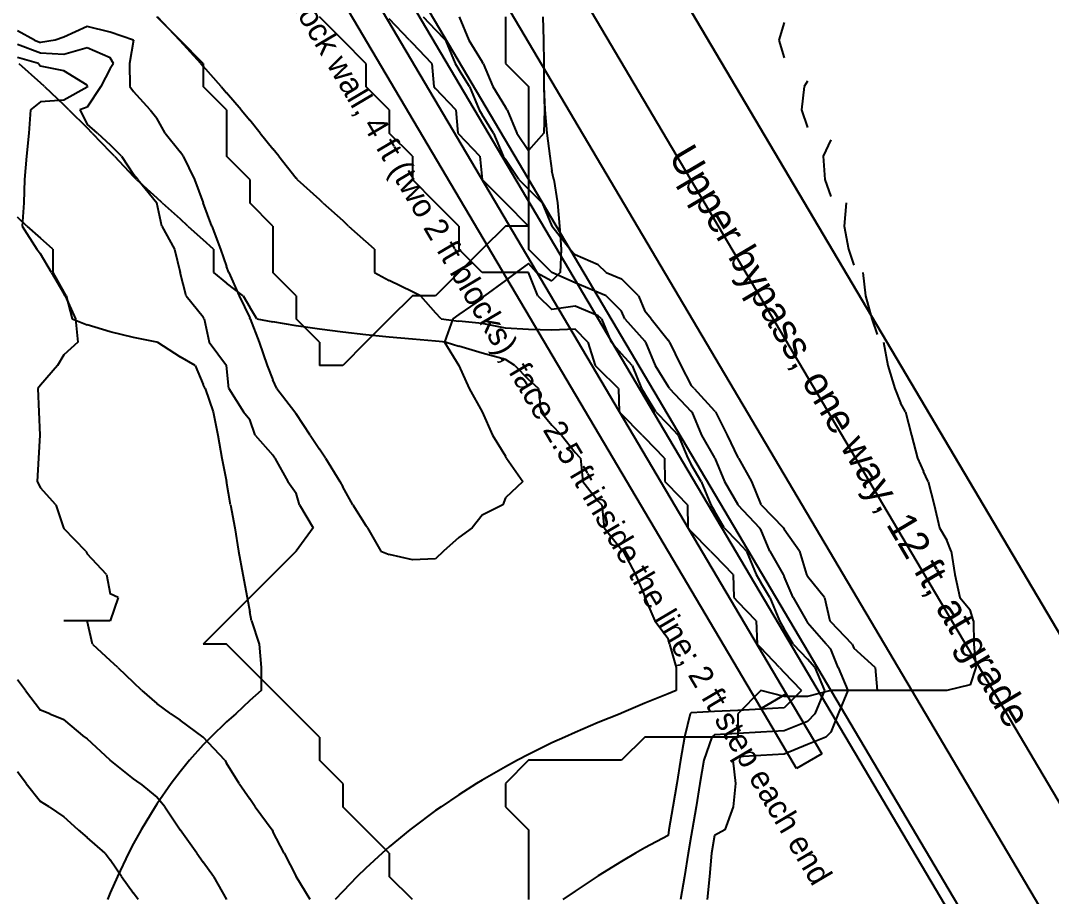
# Model space of a CAD drawing. Header units: feet. Extents: x 70 to 1025, y -1570 to -26.
# Drawn here: x 644.3 to 733, y -593.7 to -518.3 of the extents above; entities that cross this region are included whole.
import ezdxf

# ---------------------------------------------------------------- set-up
doc = ezdxf.new("R2010")
doc.units = ezdxf.units.FT
for name, color, linetype in [('BLDG-LOT9', 9, 'CONTINUOUS'), ('GRADE-FINISHED', 5, 'CONTINUOUS'), ('PROPERTY', 1, 'CONTINUOUS'), ('ROAD', 252, 'CONTINUOUS'), ('TOPO-EXIST', 8, 'CONTINUOUS'), ('WALL-ECOBLOCK', 6, 'CONTINUOUS')]:
    doc.layers.add(name, color=color, linetype=linetype)

msp = doc.modelspace()

# ---------------------------------------------------------------- linework, layer by layer
at = {"layer": 'BLDG-LOT9'}
msp.add_line((683.3, -485.9), (772.372, -636.536), dxfattribs=at)
at = {"layer": 'GRADE-FINISHED'}
for p, q in [((656.05, -518, 2596), (657.96, -520, 2596)), ((672, -520, 2597), (670, -518, 2597)), ((678.936, -518, 2599), (680, -519.115, 2599)), ((682.016, -518, 2600), (682.844, -520, 2600)), ((686, -518, 2601), (686, -520, 2601)), ((686, -518, 2601), (686, -520, 2601)), ((689.231, -518, 2600), (689.281, -520, 2600)), ((677.764, -520, 2598), (676, -518.158, 2598)), ((710, -518.471, 2599), (709.552, -520, 2599)), ((680.844, -520, 2599), (680, -519.115, 2599)), ((657.96, -520, 2596), (658, -520.042, 2596)), ((659.789, -522, 2596), (658, -520.042, 2596)), ((672, -520, 2597), (672, -520, 2597)), ((674, -522, 2597), (672, -520, 2597)), ((677.764, -520, 2598), (678, -520.247, 2598)), ((679.672, -522, 2598), (678, -520.247, 2598)), ((680.844, -520, 2599), (681.672, -522, 2599)), ((682.844, -520, 2600), (684, -521.867, 2600)), ((686, -520, 2601), (686, -520, 2601)), ((686, -520, 2601), (686, -520, 2601)), ((689.281, -520, 2600), (689.309, -522, 2600)), ((709.552, -520, 2599), (710, -521.529, 2599)), ((644.14, -522, 2595), (646, -523.685, 2595)), ((659.789, -522, 2596), (660, -522.234, 2596)), ((661.549, -524, 2596), (660, -522.234, 2596)), ((674, -522, 2597), (674, -524, 2597)), ((679.672, -522, 2598), (679.837, -524, 2598)), ((681.672, -522, 2599), (682, -522.529, 2599)), ((682.911, -524, 2599), (682, -522.529, 2599)), ((684.082, -522, 2600), (684, -521.867, 2600)), ((684.082, -522, 2600), (684.911, -524, 2600)), ((689.309, -522, 2600), (689.307, -524, 2600)), ((646.338, -524, 2595), (646, -523.685, 2595)), ((646.338, -524, 2595), (648, -525.578, 2595)), ((661.549, -524, 2596), (662, -524.52, 2596)), ((674, -524, 2597), (674, -524, 2597)), ((676, -526, 2597), (674, -524, 2597)), ((679.837, -524, 2598), (680, -524.171, 2598)), ((681.739, -526, 2598), (680, -524.171, 2598)), ((682.911, -524, 2599), (683.739, -526, 2599)), ((684.911, -524, 2600), (686, -525.755, 2600)), ((688, -524, 2601), (688, -524, 2601)), ((688, -524, 2601), (688, -524, 2601)), ((688, -524, 2601), (688, -524, 2601)), ((688, -524, 2601), (688, -524, 2601)), ((689.307, -524, 2600), (689.365, -526, 2600)), ((711.724, -524, 2599), (711.484, -526, 2599)), ((712, -523.529, 2599), (711.724, -524, 2599)), ((663.251, -526, 2596), (662, -524.52, 2596)), ((648.434, -526, 2595), (648, -525.578, 2595)), ((648.434, -526, 2595), (650, -527.552, 2595)), ((663.251, -526, 2596), (664, -526.894, 2596)), ((676, -526, 2597), (676, -528, 2597)), ((681.739, -526, 2598), (681.912, -528, 2598)), ((683.739, -526, 2599), (684, -526.42, 2599)), ((686.152, -526, 2600), (686, -525.755, 2600)), ((686.152, -526, 2600), (686.981, -528, 2600)), ((689.365, -526, 2600), (689.307, -528, 2600)), ((711.484, -526, 2599), (712, -527.524, 2599)), ((664.903, -528, 2596), (664, -526.894, 2596)), ((684.981, -528, 2599), (684, -526.42, 2599)), ((650.442, -528, 2595), (650, -527.552, 2595)), ((650.442, -528, 2595), (652, -529.606, 2595)), ((664.903, -528, 2596), (666, -529.353, 2596)), ((676, -528, 2597), (676, -528, 2597)), ((678, -530, 2597), (676, -528, 2597)), ((681.912, -528, 2598), (682, -528.093, 2598)), ((683.809, -530, 2598), (682, -528.093, 2598)), ((684.981, -528, 2599), (685.809, -530, 2599)), ((686.981, -528, 2600), (688, -529.496, 2600)), ((689.307, -528, 2600), (688, -529.496, 2600)), ((714, -528.588, 2599), (713.368, -530, 2599)), ((652.374, -530, 2595), (652, -529.606, 2595)), ((666.513, -530, 2596), (666, -529.353, 2596)), ((652.374, -530, 2595), (654, -531.737, 2595)), ((666.513, -530, 2596), (668, -531.89, 2596)), ((678, -530, 2597), (678, -532, 2597)), ((683.809, -530, 2598), (684, -532, 2598)), ((685.809, -530, 2599), (686, -530.28, 2599)), ((687.172, -532, 2599), (686, -530.28, 2599)), ((713.368, -530, 2599), (713.492, -532, 2599)), ((654.241, -532, 2595), (654, -531.737, 2595)), ((654.241, -532, 2595), (656, -533.588, 2595)), ((668.085, -532, 2596), (668, -531.89, 2596)), ((668.085, -532, 2596), (670, -533.729, 2596)), ((678, -532, 2597), (678, -532, 2597)), ((680, -534, 2597), (678, -532, 2597)), ((684, -532, 2598), (684, -532, 2598)), ((686, -534, 2598), (684, -532, 2598)), ((687.172, -532, 2599), (688, -532.828, 2599)), ((713.492, -532, 2599), (714, -533.455, 2599)), ((689.172, -534, 2599), (688, -532.828, 2599)), ((656.456, -534, 2595), (656, -533.588, 2595)), ((656.456, -534, 2595), (658, -535.394, 2595)), ((670.3, -534, 2596), (670, -533.729, 2596)), ((670.3, -534, 2596), (672, -535.535, 2596)), ((680, -534, 2597), (680, -534, 2597)), ((682, -536, 2597), (680, -534, 2597)), ((686, -534, 2598), (686, -534, 2598)), ((688, -536, 2598), (686, -534, 2598)), ((689.172, -534, 2599), (690, -536, 2599)), ((715.333, -534, 2599), (715.149, -536, 2599)), ((644.828, -536, 2594), (644, -535.253, 2594)), ((658.671, -536, 2595), (658, -535.394, 2595)), ((672.515, -536, 2596), (672, -535.535, 2596)), ((644.828, -536, 2594), (646, -537.059, 2594)), ((658.671, -536, 2595), (660, -537.2, 2595)), ((672.515, -536, 2596), (674, -537.341, 2596)), ((682, -536, 2597), (682, -538, 2597)), ((688, -536, 2598), (688, -538, 2598)), ((690, -536, 2599), (690, -536, 2599)), ((691.55, -538, 2599), (690, -536, 2599)), ((715.149, -536, 2599), (715.524, -538, 2599)), ((647.043, -538, 2594), (646, -537.059, 2594)), ((660.886, -538, 2595), (660, -537.2, 2595)), ((674.73, -538, 2596), (674, -537.341, 2596)), ((647.043, -538, 2594), (647.043, -540, 2594)), ((660.886, -538, 2595), (660.886, -540, 2595)), ((674.73, -538, 2596), (674.73, -540, 2596)), ((682, -538, 2597), (682, -538, 2597)), ((684, -540, 2597), (682, -538, 2597)), ((688, -538, 2598), (688, -538, 2598)), ((690, -540, 2598), (688, -538, 2598)), ((691.55, -538, 2599), (692, -538.47, 2599)), ((694, -539.353, 2599), (692, -538.47, 2599)), ((715.524, -538, 2599), (716, -539.364, 2599)), ((694.67, -540, 2599), (694, -539.353, 2599)), ((647.043, -540, 2594), (648, -541.69, 2594)), ((660.886, -540, 2595), (662, -540.92, 2595)), ((674.73, -540, 2596), (676, -540.685, 2596)), ((684, -540, 2597), (684, -540, 2597)), ((686, -540, 2597), (684, -540, 2597)), ((688, -540, 2597), (686, -540, 2597)), ((688.788, -542, 2597), (688, -540, 2597)), ((690, -540, 2598), (690, -540, 2598)), ((692, -540.894, 2598), (690, -540, 2598)), ((694.67, -540, 2599), (696, -540.551, 2599)), ((716.778, -540, 2599), (717, -542, 2599)), ((663.441, -542, 2595), (662, -540.92, 2595)), ((678, -541.679, 2596), (676, -540.685, 2596)), ((694, -541.722, 2598), (692, -540.894, 2598)), ((697.449, -542, 2599), (696, -540.551, 2599)), ((648.193, -542, 2594), (648, -541.69, 2594)), ((648.193, -542, 2594), (648.714, -544, 2594)), ((663.441, -542, 2595), (664, -542.988, 2595)), ((678.689, -542, 2596), (678, -541.679, 2596)), ((678.689, -542, 2596), (680, -543.48, 2596)), ((688.788, -542, 2597), (690, -543.199, 2597)), ((694.67, -542, 2598), (694, -541.722, 2598)), ((694.67, -542, 2598), (696, -543.33, 2598)), ((697.449, -542, 2599), (698, -543.33, 2599)), ((717, -542, 2599), (717.556, -544, 2599)), ((692, -542.894, 2597), (690, -543.199, 2597)), ((694, -543.722, 2597), (692, -542.894, 2597)), ((664.597, -544, 2595), (664, -542.988, 2595)), ((680.48, -544, 2596), (680, -543.48, 2596)), ((694.278, -544, 2597), (694, -543.722, 2597)), ((696.278, -544, 2598), (696, -543.33, 2598)), ((698.539, -544, 2599), (698, -543.33, 2599)), ((648.714, -544, 2594), (650, -544.499, 2594)), ((652, -545.118, 2594), (650, -544.499, 2594)), ((664.597, -544, 2595), (666, -544.257, 2595)), ((668, -544.584, 2595), (666, -544.257, 2595)), ((670, -544.874, 2595), (668, -544.584, 2595)), ((680.48, -544, 2596), (682, -544.182, 2596)), ((684, -544.404, 2596), (682, -544.182, 2596)), ((686, -544.79, 2596), (684, -544.404, 2596)), ((694.278, -544, 2597), (695.106, -546, 2597)), ((696.278, -544, 2598), (698, -545.916, 2598)), ((698.539, -544, 2599), (700, -545.818, 2599)), ((717.556, -544, 2599), (718, -545.333, 2599)), ((654, -545.602, 2594), (652, -545.118, 2594)), ((672, -545.131, 2595), (670, -544.874, 2595)), ((674, -545.362, 2595), (672, -545.131, 2595)), ((676, -545.569, 2595), (674, -545.362, 2595)), ((678, -545.757, 2595), (676, -545.569, 2595)), ((688, -544.898, 2596), (686, -544.79, 2596)), ((690, -544.972, 2596), (688, -544.898, 2596)), ((692, -544.894, 2596), (690, -544.972, 2596)), ((693.106, -546, 2596), (692, -544.894, 2596)), ((656, -545.991, 2594), (654, -545.602, 2594)), ((656.054, -546, 2594), (656, -545.991, 2594)), ((656.054, -546, 2594), (658, -547.272, 2594)), ((680, -545.928, 2595), (678, -545.757, 2595)), ((680.895, -546, 2595), (680, -545.928, 2595)), ((680.895, -546, 2595), (682, -546.348, 2595)), ((684, -546.937, 2595), (682, -546.348, 2595)), ((693.106, -546, 2596), (693.732, -548, 2596)), ((695.106, -546, 2597), (696, -546.995, 2597)), ((698.075, -546, 2598), (698, -545.916, 2598)), ((698.075, -546, 2598), (698.904, -548, 2598)), ((700.138, -546, 2599), (700, -545.818, 2599)), ((700.138, -546, 2599), (701.118, -548, 2599)), ((718.538, -546, 2599), (718.921, -548, 2599)), ((659.29, -548, 2594), (658, -547.272, 2594)), ((686, -547.48, 2595), (684, -546.937, 2595)), ((696.904, -548, 2597), (696, -546.995, 2597)), ((659.29, -548, 2594), (660, -549.65, 2594)), ((686.818, -548, 2595), (686, -547.48, 2595)), ((686.818, -548, 2595), (688, -549.217, 2595)), ((693.732, -548, 2596), (694, -548.268, 2596)), ((696.904, -548, 2597), (697.732, -550, 2597)), ((698.904, -548, 2598), (700, -549.811, 2598)), ((701.118, -548, 2599), (702, -549.723, 2599)), ((718.921, -548, 2599), (719.536, -550, 2599)), ((695.732, -550, 2596), (694, -548.268, 2596)), ((660.156, -550, 2594), (660, -549.65, 2594)), ((660.156, -550, 2594), (660.859, -552, 2594)), ((688.852, -550, 2595), (688, -549.217, 2595)), ((688.852, -550, 2595), (689.06, -552, 2595)), ((695.732, -550, 2596), (695.794, -552, 2596)), ((697.732, -550, 2597), (698, -550.442, 2597)), ((700.115, -550, 2598), (700, -549.811, 2598)), ((700.115, -550, 2598), (702, -551.958, 2598)), ((702.254, -550, 2599), (702, -549.723, 2599)), ((702.254, -550, 2599), (704, -551.902, 2599)), ((719.536, -550, 2599), (720, -551.238, 2599)), ((698.943, -552, 2597), (698, -550.442, 2597)), ((720.444, -552, 2599), (720, -551.238, 2599)), ((660.859, -552, 2594), (661.252, -554, 2594)), ((689.06, -552, 2595), (690, -553.137, 2595)), ((695.794, -552, 2596), (696, -552.208, 2596)), ((697.772, -554, 2596), (696, -552.208, 2596)), ((698.943, -552, 2597), (700, -553.098, 2597)), ((702.041, -552, 2598), (702, -551.958, 2598)), ((702.041, -552, 2598), (702.869, -554, 2598)), ((704.097, -552, 2599), (704, -551.902, 2599)), ((704.097, -552, 2599), (705.08, -554, 2599)), ((720.444, -552, 2599), (720.952, -554, 2599)), ((690.821, -554, 2595), (690, -553.137, 2595)), ((700.869, -554, 2597), (700, -553.098, 2597)), ((661.252, -554, 2594), (661.604, -556, 2594)), ((690.821, -554, 2595), (692, -555.489, 2595)), ((697.772, -554, 2596), (698, -554.237, 2596)), ((699.697, -556, 2596), (698, -554.237, 2596)), ((700.869, -554, 2597), (701.697, -556, 2597)), ((702.869, -554, 2598), (704, -555.956, 2598)), ((705.08, -554, 2599), (706, -555.934, 2599)), ((720.952, -554, 2599), (721.467, -556, 2599)), ((661.604, -556, 2594), (662, -558, 2594)), ((692.475, -556, 2595), (692, -555.489, 2595)), ((692.475, -556, 2595), (692.655, -558, 2595)), ((699.697, -556, 2596), (699.731, -558, 2596)), ((701.697, -556, 2597), (702, -556.523, 2597)), ((704.025, -556, 2598), (704, -555.956, 2598)), ((704.025, -556, 2598), (704.854, -558, 2598)), ((706.072, -556, 2599), (706, -555.934, 2599)), ((706.072, -556, 2599), (707.175, -558, 2599)), ((721.467, -556, 2599), (722, -557.143, 2599)), ((702.854, -558, 2597), (702, -556.523, 2597)), ((662, -558, 2594), (662, -558.002, 2594)), ((662.332, -560, 2594), (662, -558.002, 2594)), ((692.655, -558, 2595), (694, -559.679, 2595)), ((699.731, -558, 2596), (700, -558.275, 2596)), ((702.854, -558, 2597), (703.682, -560, 2597)), ((704.854, -558, 2598), (706, -559.985, 2598)), ((707.175, -558, 2599), (708, -559.972, 2599)), ((722.4, -558, 2599), (722, -557.143, 2599)), ((722.4, -558, 2599), (722.897, -560, 2599)), ((701.682, -560, 2596), (700, -558.275, 2596)), ((694.306, -560, 2595), (694, -559.679, 2595)), ((662.332, -560, 2594), (662.705, -562, 2594)), ((694.306, -560, 2595), (694.501, -562, 2595)), ((701.682, -560, 2596), (701.698, -562, 2596)), ((703.682, -560, 2597), (704, -560.55, 2597)), ((704.837, -562, 2597), (704, -560.55, 2597)), ((706.009, -560, 2598), (706, -559.985, 2598)), ((706.009, -560, 2598), (707.867, -562, 2598)), ((708.031, -560, 2599), (708, -559.972, 2599)), ((708.031, -560, 2599), (709.94, -562, 2599)), ((722.897, -560, 2599), (723.353, -562, 2599)), ((662.705, -562, 2594), (663.044, -564, 2594)), ((694.501, -562, 2595), (696, -563.847, 2595)), ((701.698, -562, 2596), (702, -562.307, 2596)), ((703.665, -564, 2596), (702, -562.307, 2596)), ((704.837, -562, 2597), (706, -563.204, 2597)), ((707.867, -562, 2598), (708, -562.144, 2598)), ((708.769, -564, 2598), (708, -562.144, 2598)), ((709.94, -562, 2599), (710, -562.144, 2599)), ((711.316, -564, 2599), (710, -562.144, 2599)), ((723.353, -562, 2599), (724, -563.048, 2599)), ((706.769, -564, 2597), (706, -563.204, 2597)), ((724.37, -564, 2599), (724, -563.048, 2599)), ((663.044, -564, 2594), (663.394, -566, 2594)), ((696.143, -564, 2595), (696, -563.847, 2595)), ((696.143, -564, 2595), (697.193, -566, 2595)), ((703.665, -564, 2596), (704, -564.346, 2596)), ((706.769, -564, 2597), (707.597, -566, 2597)), ((708.769, -564, 2598), (709.918, -566, 2598)), ((711.316, -564, 2599), (711.932, -566, 2599)), ((724.37, -564, 2599), (724.681, -566, 2599)), ((705.597, -566, 2596), (704, -564.346, 2596)), ((663.394, -566, 2594), (663.779, -568, 2594)), ((697.193, -566, 2595), (698, -567.889, 2595)), ((705.597, -566, 2596), (705.653, -568, 2596)), ((707.597, -566, 2597), (708, -566.693, 2597)), ((709.918, -566, 2598), (710, -566.165, 2598)), ((711.932, -566, 2599), (712, -566.165, 2599)), ((724.681, -566, 2599), (725.13, -568, 2599)), ((708.76, -568, 2597), (708, -566.693, 2597)), ((710.76, -568, 2598), (710, -566.165, 2598)), ((713.462, -568, 2599), (712, -566.165, 2599)), ((663.779, -568, 2594), (664, -569.219, 2594)), ((698.017, -568, 2595), (698, -567.889, 2595)), ((698.017, -568, 2595), (698.859, -570, 2595)), ((705.653, -568, 2596), (706, -568.359, 2596)), ((707.589, -570, 2596), (706, -568.359, 2596)), ((708.76, -568, 2597), (709.589, -570, 2597)), ((710.76, -568, 2598), (711.921, -570, 2598)), ((713.462, -568, 2599), (713.934, -570, 2599)), ((725.13, -568, 2599), (726, -569.053, 2599)), ((664.144, -570, 2594), (664, -569.219, 2594)), ((726.295, -570, 2599), (726, -569.053, 2599)), ((664.144, -570, 2594), (664.823, -572, 2594)), ((698.859, -570, 2595), (700, -571.521, 2595)), ((707.589, -570, 2596), (707.683, -572, 2596)), ((709.589, -570, 2597), (710, -570.701, 2597)), ((711.921, -570, 2598), (712, -570.158, 2598)), ((713.623, -572, 2598), (712, -570.158, 2598)), ((713.934, -570, 2599), (714, -570.069, 2599)), ((715.857, -572, 2599), (714, -570.069, 2599)), ((726.295, -570, 2599), (726.333, -572, 2599)), ((710.763, -572, 2597), (710, -570.701, 2597)), ((664.823, -572, 2594), (664.973, -574, 2594)), ((700.139, -572, 2595), (700, -571.521, 2595)), ((700.139, -572, 2595), (700.7, -574, 2595)), ((707.683, -572, 2596), (708, -572.332, 2596)), ((710.763, -572, 2597), (712, -573.31, 2597)), ((713.623, -572, 2598), (714, -572.428, 2598)), ((715.857, -572, 2599), (716, -572.354, 2599)), ((726.333, -572, 2599), (726.5, -574, 2599)), ((709.591, -574, 2596), (708, -572.332, 2596)), ((714.651, -574, 2598), (714, -572.428, 2598)), ((717.831, -574, 2599), (716, -572.354, 2599)), ((712.651, -574, 2597), (712, -573.31, 2597)), ((664.973, -574, 2594), (664.973, -576, 2594)), ((700.7, -574, 2595), (700.7, -576, 2595)), ((709.591, -574, 2596), (710, -574.433, 2596)), ((711.479, -576, 2596), (710, -574.433, 2596)), ((712.651, -574, 2597), (713.479, -576, 2597)), ((714.651, -574, 2598), (715.479, -576, 2598)), ((717.831, -574, 2599), (718, -576, 2599)), ((726.5, -574, 2599), (726, -575.5, 2599)), ((726, -575.5, 2599), (724, -576, 2599)), ((664.973, -576, 2594), (664, -576.857, 2594)), ((700, -576.271, 2595), (698, -577.08, 2595)), ((700.7, -576, 2595), (700, -576.271, 2595)), ((711.479, -576, 2596), (710, -577.479, 2596)), ((713.479, -576, 2597), (712.651, -578, 2597)), ((715.479, -576, 2598), (714.651, -578, 2598)), ((718, -576, 2599), (718, -576, 2599)), ((720, -576, 2599), (718, -576, 2599)), ((722, -576, 2599), (720, -576, 2599)), ((724, -576, 2599), (722, -576, 2599)), ((724, -576, 2599), (724, -576, 2599)), ((664, -576.857, 2594), (662.798, -578, 2594)), ((698, -577.08, 2595), (696, -577.942, 2595)), ((710, -577.479, 2596), (708, -577.591, 2596)), ((662.798, -578, 2594), (662, -578.706, 2594)), ((695.871, -578, 2595), (694, -578.746, 2595)), ((696, -577.942, 2595), (695.871, -578, 2595)), ((701.92, -578, 2596), (701.416, -580, 2596)), ((702, -577.927, 2596), (701.92, -578, 2596)), ((704, -577.815, 2596), (702, -577.927, 2596)), ((706, -577.703, 2596), (704, -577.815, 2596)), ((708, -577.591, 2596), (706, -577.703, 2596)), ((712.651, -578, 2597), (712, -578.651, 2597)), ((714.651, -578, 2598), (714, -579.572, 2598)), ((662, -578.706, 2594), (660.652, -580, 2594)), ((694, -578.746, 2595), (692, -579.599, 2595)), ((712, -578.651, 2597), (710, -579.479, 2597)), ((660.652, -580, 2594), (660, -580.678, 2594)), ((691.106, -580, 2595), (690, -580.514, 2595)), ((692, -579.599, 2595), (691.106, -580, 2595)), ((701.416, -580, 2596), (701.081, -582, 2596)), ((703.769, -580, 2597), (703.081, -582, 2597)), ((704, -579.815, 2597), (703.769, -580, 2597)), ((706, -579.703, 2597), (704, -579.815, 2597)), ((708, -579.591, 2597), (706, -579.703, 2597)), ((710, -579.479, 2597), (708, -579.591, 2597)), ((713.572, -580, 2598), (712, -580.651, 2598)), ((714, -579.572, 2598), (713.572, -580, 2598)), ((660, -580.678, 2594), (658.821, -582, 2594)), ((690, -580.514, 2595), (688, -581.5, 2595)), ((712, -580.651, 2598), (710, -581.479, 2598)), ((688, -581.5, 2595), (687.04, -582, 2595)), ((706, -581.703, 2598), (705.569, -582, 2598)), ((708, -581.591, 2598), (706, -581.703, 2598)), ((710, -581.479, 2598), (708, -581.591, 2598)), ((658.821, -582, 2594), (658, -583.004, 2594)), ((686, -582.564, 2595), (684, -583.715, 2595)), ((687.04, -582, 2595), (686, -582.564, 2595)), ((701.081, -582, 2596), (700.747, -584, 2596)), ((703.081, -582, 2597), (702.747, -584, 2597)), ((705.569, -582, 2598), (705.807, -584, 2598)), ((658, -583.004, 2594), (657.24, -584, 2594)), ((684, -583.715, 2595), (683.53, -584, 2595)), ((657.24, -584, 2594), (656, -585.788, 2594)), ((683.53, -584, 2595), (682, -584.967, 2595)), ((700.747, -584, 2596), (700.413, -586, 2596)), ((702.747, -584, 2597), (702.413, -586, 2597)), ((705.807, -584, 2598), (705.61, -586, 2598)), ((682, -584.967, 2595), (680.469, -586, 2595)), ((655.862, -586, 2594), (654.649, -588, 2594)), ((656, -585.788, 2594), (655.862, -586, 2594)), ((680, -586.331, 2595), (678, -587.825, 2595)), ((680.469, -586, 2595), (680, -586.331, 2595)), ((700.413, -586, 2596), (700.078, -588, 2596)), ((702.413, -586, 2597), (702.078, -588, 2597)), ((705.61, -586, 2598), (704.878, -588, 2598)), ((654.649, -588, 2594), (654, -589.18, 2594)), ((677.777, -588, 2595), (676, -589.466, 2595)), ((678, -587.825, 2595), (677.777, -588, 2595)), ((700.078, -588, 2596), (700, -588.468, 2596)), ((702.078, -588, 2597), (702, -588.468, 2597)), ((704.878, -588, 2598), (704, -588.468, 2598)), ((700, -588.468, 2596), (698, -589.55, 2596)), ((702, -588.468, 2597), (701.744, -590, 2597)), ((704, -588.468, 2598), (703.744, -590, 2598)), ((654, -589.18, 2594), (653.574, -590, 2594)), ((676, -589.466, 2595), (675.39, -590, 2595)), ((698, -589.55, 2596), (697.205, -590, 2596)), ((653.574, -590, 2594), (652.615, -592, 2594)), ((675.39, -590, 2595), (674, -591.279, 2595)), ((696, -590.705, 2596), (694, -591.938, 2596)), ((697.205, -590, 2596), (696, -590.705, 2596)), ((701.744, -590, 2597), (701.409, -592, 2597)), ((703.744, -590, 2598), (703.575, -592, 2598)), ((674, -591.279, 2595), (673.259, -592, 2595)), ((652.615, -592, 2594), (652, -593.405, 2594)), ((673.259, -592, 2595), (672, -593.292, 2595)), ((693.903, -592, 2596), (692, -593.259, 2596)), ((694, -591.938, 2596), (693.903, -592, 2596)), ((701.409, -592, 2597), (701.075, -594, 2597)), ((703.575, -592, 2598), (703.383, -594, 2598)), ((652, -593.405, 2594), (651.753, -594, 2594)), ((672, -593.292, 2595), (671.345, -594, 2595)), ((692, -593.259, 2596), (690.938, -594, 2596))]:
    msp.add_line(p, q, dxfattribs=at)
at = {"layer": 'PROPERTY'}
msp.add_line((609.2, -400.6), (1025.3, -1104.3), dxfattribs=at)
at = {"layer": 'ROAD'}
for p, q in [((634.765, -418.347), (761.865, -633.347)), ((629.6, -421.4), (756.7, -636.4)), ((624.435, -424.453), (751.535, -639.453)), ((772.372, -636.536), (683.3, -485.9)), ((665.768, -496.267), (754.84, -646.903))]:
    msp.add_line(p, q, dxfattribs=at)
at = {"layer": 'TOPO-EXIST'}
for p, q in [((658, -520, 2601), (656, -518, 2601)), ((686, -518, 2601), (686, -520, 2601)), ((689.231, -518, 2600), (689.281, -520, 2600)), ((650, -518.826, 2600), (648, -519.754, 2600)), ((652, -519.296, 2600), (650, -518.826, 2600)), ((710, -518.471, 2599), (709.552, -520, 2599)), ((645.483, -520, 2600), (644, -519.205, 2600)), ((648, -519.754, 2600), (647.243, -520, 2600)), ((654, -520, 2600), (652, -519.296, 2600)), ((646, -521.128, 2599), (644, -520.376, 2599)), ((645.483, -520, 2600), (646, -520.211, 2600)), ((647.243, -520, 2600), (646, -520.211, 2600)), ((650, -520.667, 2599), (648, -521.237, 2599)), ((652, -521.512, 2599), (650, -520.667, 2599)), ((654, -520, 2600), (653.655, -522, 2600)), ((658, -520, 2601), (658, -520, 2601)), ((660, -522, 2601), (658, -520, 2601)), ((686, -520, 2601), (686, -522, 2601)), ((689.281, -520, 2600), (689.309, -522, 2600)), ((709.552, -520, 2599), (710, -521.529, 2599)), ((645.808, -522, 2598), (644, -521.481, 2598)), ((648, -521.237, 2599), (646, -521.128, 2599)), ((652.276, -522, 2599), (652, -521.512, 2599)), ((645.808, -522, 2598), (646, -522.227, 2598)), ((648, -522.639, 2598), (646, -522.227, 2598)), ((652, -522.444, 2599), (651.186, -524, 2599)), ((652.276, -522, 2599), (652, -522.444, 2599)), ((653.655, -522, 2600), (653.667, -524, 2600)), ((660, -522, 2601), (660, -524, 2601)), ((686, -522, 2601), (688, -524, 2601)), ((689.309, -522, 2600), (689.307, -524, 2600)), ((650, -523.867, 2598), (648, -522.639, 2598)), ((650, -524.035, 2598), (648, -525.17, 2598)), ((650.023, -524, 2598), (650, -523.867, 2598)), ((650.023, -524, 2598), (650, -524.035, 2598)), ((651.186, -524, 2599), (650, -525.774, 2599)), ((653.667, -524, 2600), (654, -524.414, 2600)), ((660, -524, 2601), (660, -524, 2601)), ((662, -526, 2601), (660, -524, 2601)), ((688, -524, 2601), (688, -524, 2601)), ((688, -524, 2601), (688, -526, 2601)), ((689.307, -524, 2600), (689.399, -526, 2600)), ((711.724, -524, 2599), (711.484, -526, 2599)), ((712, -523.529, 2599), (711.724, -524, 2599)), ((648, -525.17, 2598), (646, -525.3, 2598)), ((655.437, -526, 2600), (654, -524.414, 2600)), ((645.143, -526, 2598), (644.98, -528, 2598)), ((646, -525.3, 2598), (645.143, -526, 2598)), ((650, -525.774, 2599), (649.381, -526, 2599)), ((649.381, -526, 2599), (650, -527.238, 2599)), ((655.437, -526, 2600), (656, -526.72, 2600)), ((662, -526, 2601), (662, -528, 2601)), ((688, -526, 2601), (688, -528, 2601)), ((689.399, -526, 2600), (689.575, -528, 2600)), ((711.484, -526, 2599), (712, -527.524, 2599)), ((656.727, -528, 2600), (656, -526.72, 2600)), ((650.889, -528, 2599), (650, -527.238, 2599)), ((644.98, -528, 2598), (644.8, -530, 2598)), ((650.889, -528, 2599), (652, -529, 2599)), ((656.727, -528, 2600), (658, -529.6, 2600)), ((662, -528, 2601), (662, -530, 2601)), ((688, -528, 2601), (688, -530, 2601)), ((689.575, -528, 2600), (689.818, -530, 2600)), ((714, -528.588, 2599), (713.368, -530, 2599)), ((652.952, -530, 2599), (652, -529, 2599)), ((658.28, -530, 2600), (658, -529.6, 2600)), ((644.8, -530, 2598), (644.615, -532, 2598)), ((652.952, -530, 2599), (654, -531.571, 2599)), ((658.28, -530, 2600), (659.25, -532, 2600)), ((662, -530, 2601), (662, -530, 2601)), ((664, -532, 2601), (662, -530, 2601)), ((688, -530, 2601), (688, -532, 2601)), ((689.818, -530, 2600), (690, -531.25, 2600)), ((713.368, -530, 2599), (713.492, -532, 2599)), ((690.169, -532, 2600), (690, -531.25, 2600)), ((644.615, -532, 2598), (644.55, -534, 2598)), ((654.375, -532, 2599), (654, -531.571, 2599)), ((654.375, -532, 2599), (656, -534, 2599)), ((659.25, -532, 2600), (660, -534, 2600)), ((664, -532, 2601), (664, -534, 2601)), ((688, -532, 2601), (688, -534, 2601)), ((690.169, -532, 2600), (690.489, -534, 2600)), ((713.492, -532, 2599), (714, -533.455, 2599)), ((644.55, -534, 2598), (644.421, -536, 2598)), ((656, -534, 2599), (656, -534, 2599)), ((656.438, -536, 2599), (656, -534, 2599)), ((660, -534, 2600), (660, -534, 2600)), ((660.727, -536, 2600), (660, -534, 2600)), ((664, -534, 2601), (664, -534, 2601)), ((666, -536, 2601), (664, -534, 2601)), ((688, -534, 2601), (688, -536, 2601)), ((690.489, -534, 2600), (690.672, -536, 2600)), ((715.333, -534, 2599), (715.149, -536, 2599)), ((644.421, -536, 2598), (645.667, -538, 2598)), ((656.438, -536, 2599), (657.524, -538, 2599)), ((660.727, -536, 2600), (661.491, -538, 2600)), ((666, -536, 2601), (666, -538, 2601)), ((686, -536, 2601), (684, -538, 2601)), ((688, -536, 2601), (686, -536, 2601)), ((688, -536, 2601), (688, -536, 2601)), ((690.672, -536, 2600), (690.806, -538, 2600)), ((715.149, -536, 2599), (715.524, -538, 2599)), ((645.667, -538, 2598), (646, -538.4, 2598)), ((646.941, -540, 2598), (646, -538.4, 2598)), ((657.524, -538, 2599), (658, -540, 2599)), ((661.491, -538, 2600), (662, -539.474, 2600)), ((666, -538, 2601), (666, -540, 2601)), ((684, -538, 2601), (682, -540, 2601)), ((684, -538, 2601), (684, -538, 2601)), ((690.806, -538, 2600), (690.729, -540, 2600)), ((715.524, -538, 2599), (716, -539.364, 2599)), ((688, -539.217, 2600), (686.941, -540, 2600)), ((688.692, -540, 2600), (688, -539.217, 2600)), ((646.941, -540, 2598), (648, -541.8, 2598)), ((658, -540, 2599), (658, -540, 2599)), ((658.538, -542, 2599), (658, -540, 2599)), ((662.189, -540, 2600), (662, -539.474, 2600)), ((662.189, -540, 2600), (663.094, -542, 2600)), ((666, -540, 2601), (666, -540, 2601)), ((668, -542, 2601), (666, -540, 2601)), ((682, -540, 2601), (680, -542, 2601)), ((682, -540, 2601), (682, -540, 2601)), ((686.941, -540, 2600), (686, -540.686, 2600)), ((688.692, -540, 2600), (690, -540.708, 2600)), ((690.729, -540, 2600), (690, -540.708, 2600)), ((716.778, -540, 2599), (717, -542, 2599)), ((686, -540.686, 2600), (684.196, -542, 2600)), ((648.105, -542, 2598), (648, -541.8, 2598)), ((648.105, -542, 2598), (649, -544, 2598)), ((658.538, -542, 2599), (660, -543.81, 2599)), ((663.094, -542, 2600), (664, -543.92, 2600)), ((668, -542, 2601), (668, -544, 2601)), ((678, -542, 2601), (676, -544, 2601)), ((680, -542, 2601), (678, -542, 2601)), ((680, -542, 2601), (680, -542, 2601)), ((684.196, -542, 2600), (684, -542.25, 2600)), ((717, -542, 2599), (717.556, -544, 2599)), ((684, -542.25, 2600), (682, -543.623, 2600)), ((660.085, -544, 2599), (660, -543.81, 2599)), ((682, -543.623, 2600), (681.49, -544, 2600)), ((649, -544, 2598), (649.209, -546, 2598)), ((660.085, -544, 2599), (660.5, -546, 2599)), ((664.035, -544, 2600), (664, -543.92, 2600)), ((664.035, -544, 2600), (664.807, -546, 2600)), ((668, -544, 2601), (668, -544, 2601)), ((670, -546, 2601), (668, -544, 2601)), ((676, -544, 2601), (674, -546, 2601)), ((676, -544, 2601), (676, -544, 2601)), ((681.49, -544, 2600), (680.75, -546, 2600)), ((717.556, -544, 2599), (718, -545.333, 2599)), ((649.209, -546, 2598), (648, -547.106, 2598)), ((660.5, -546, 2599), (662, -548, 2599)), ((664.807, -546, 2600), (665.492, -548, 2600)), ((670, -546, 2601), (670, -548, 2601)), ((674, -546, 2601), (672, -548, 2601)), ((674, -546, 2601), (674, -546, 2601)), ((680.75, -546, 2600), (682, -548, 2600)), ((718.538, -546, 2599), (718.921, -548, 2599)), ((648, -547.106, 2598), (647.468, -548, 2598)), ((647.468, -548, 2598), (646, -549.706, 2598)), ((662, -548, 2599), (662, -548, 2599)), ((662.2, -550, 2599), (662, -548, 2599)), ((665.492, -548, 2600), (666, -549.25, 2600)), ((670, -548, 2601), (670, -548, 2601)), ((672, -548, 2601), (670, -548, 2601)), ((672, -548, 2601), (672, -548, 2601)), ((682, -548, 2600), (682, -548, 2600)), ((682, -548, 2600), (682.889, -550, 2600)), ((718.921, -548, 2599), (719.536, -550, 2599)), ((646, -549.706, 2598), (645.756, -550, 2598)), ((645.756, -550, 2598), (645.86, -552, 2598)), ((662.2, -550, 2599), (663.455, -552, 2599)), ((666.346, -550, 2600), (666, -549.25, 2600)), ((666.346, -550, 2600), (667.872, -552, 2600)), ((682.889, -550, 2600), (684, -552, 2600)), ((719.536, -550, 2599), (720, -551.238, 2599)), ((720.444, -552, 2599), (720, -551.238, 2599)), ((645.86, -552, 2598), (645.927, -554, 2598)), ((663.455, -552, 2599), (664, -552.667, 2599)), ((664.48, -554, 2599), (664, -552.667, 2599)), ((667.872, -552, 2600), (668, -552.182, 2600)), ((669.2, -554, 2600), (668, -552.182, 2600)), ((684, -552, 2600), (684, -552, 2600)), ((684, -552, 2600), (684.889, -554, 2600)), ((720.444, -552, 2599), (720.952, -554, 2599)), ((645.927, -554, 2598), (645.821, -556, 2598)), ((664.48, -554, 2599), (666, -555.727, 2599)), ((669.2, -554, 2600), (670, -555.212, 2600)), ((684.889, -554, 2600), (686, -555.818, 2600)), ((720.952, -554, 2599), (721.467, -556, 2599)), ((670.52, -556, 2600), (670, -555.212, 2600)), ((645.821, -556, 2598), (645.697, -558, 2598)), ((666.15, -556, 2599), (666, -555.727, 2599)), ((666.15, -556, 2599), (667.286, -558, 2599)), ((670.52, -556, 2600), (671.765, -558, 2600)), ((686.111, -556, 2600), (686, -555.818, 2600)), ((686.111, -556, 2600), (687.5, -558, 2600)), ((721.467, -556, 2599), (722, -557.143, 2599)), ((645.697, -558, 2598), (646, -558.556, 2598)), ((667.286, -558, 2599), (668, -559, 2599)), ((671.765, -558, 2600), (672, -558.462, 2600)), ((687.5, -558, 2600), (686, -559.412, 2600)), ((722.4, -558, 2599), (722, -557.143, 2599)), ((722.4, -558, 2599), (722.897, -560, 2599)), ((647.3, -560, 2598), (646, -558.556, 2598)), ((672.87, -560, 2600), (672, -558.462, 2600)), ((668.286, -560, 2599), (668, -559, 2599)), ((686, -559.412, 2600), (685.787, -560, 2600)), ((647.3, -560, 2598), (647.973, -562, 2598)), ((668.286, -560, 2599), (669.467, -562, 2599)), ((672.87, -560, 2600), (674, -561.793, 2600)), ((685.787, -560, 2600), (684, -560.884, 2600)), ((722.897, -560, 2599), (723.353, -562, 2599)), ((684, -560.884, 2600), (683.145, -562, 2600)), ((647.973, -562, 2598), (648, -562.04, 2598)), ((649.885, -564, 2598), (648, -562.04, 2598)), ((669.467, -562, 2599), (668, -564, 2599)), ((674.13, -562, 2600), (674, -561.793, 2600)), ((674.13, -562, 2600), (675.273, -564, 2600)), ((683.145, -562, 2600), (682, -562.83, 2600)), ((723.353, -562, 2599), (724, -563.048, 2599)), ((682, -562.83, 2600), (680.667, -564, 2600)), ((724.37, -564, 2599), (724, -563.048, 2599)), ((649.885, -564, 2598), (650, -564.214, 2598)), ((651.667, -566, 2598), (650, -564.214, 2598)), ((668, -564, 2599), (666, -566, 2599)), ((668, -564, 2599), (668, -564, 2599)), ((675.273, -564, 2600), (676, -564.276, 2600)), ((680.667, -564, 2600), (680, -564.667, 2600)), ((724.37, -564, 2599), (724.681, -566, 2599)), ((678, -564.734, 2600), (676, -564.276, 2600)), ((680, -564.667, 2600), (678, -564.734, 2600)), ((651.667, -566, 2598), (652, -567.667, 2598)), ((666, -566, 2599), (664, -568, 2599)), ((666, -566, 2599), (666, -566, 2599)), ((724.681, -566, 2599), (725.13, -568, 2599)), ((652.667, -568, 2598), (652, -567.667, 2598)), ((652.667, -568, 2598), (652, -570, 2598)), ((664, -568, 2599), (662, -570, 2599)), ((664, -568, 2599), (664, -568, 2599)), ((725.13, -568, 2599), (726, -569.053, 2599)), ((726.295, -570, 2599), (726, -569.053, 2599)), ((648, -570, 2598), (648, -570, 2598)), ((650, -570, 2598), (648, -570, 2598)), ((648, -570, 2598), (648, -570, 2598)), ((650, -570, 2598), (648, -570, 2598)), ((652, -570, 2598), (650, -570, 2598)), ((650.455, -572, 2598), (650, -570, 2598)), ((662, -570, 2599), (660, -572, 2599)), ((662, -570, 2599), (662, -570, 2599)), ((726.295, -570, 2599), (726.333, -572, 2599)), ((650.455, -572, 2598), (652, -573.417, 2598)), ((660, -572, 2599), (660, -572, 2599)), ((660, -572, 2599), (660, -572, 2599)), ((662, -572, 2599), (660, -572, 2599)), ((664, -574, 2599), (662, -572, 2599)), ((726.333, -572, 2599), (726.5, -574, 2599)), ((652.636, -574, 2598), (652, -573.417, 2598)), ((652.636, -574, 2598), (654, -575.304, 2598)), ((664, -574, 2599), (664, -574, 2599)), ((666, -576, 2599), (664, -574, 2599)), ((726.5, -574, 2599), (726, -575.5, 2599)), ((644.706, -576, 2597), (644, -575.077, 2597)), ((654.727, -576, 2598), (654, -575.304, 2598)), ((726, -575.5, 2599), (724, -576, 2599)), ((644.706, -576, 2597), (646, -577.692, 2597)), ((654.727, -576, 2598), (656, -577.12, 2598)), ((666, -576, 2599), (666, -576, 2599)), ((668, -578, 2599), (666, -576, 2599)), ((708, -576, 2599), (706, -578, 2599)), ((710, -576.5, 2599), (708, -576, 2599)), ((712, -576.5, 2599), (710, -576.5, 2599)), ((714, -576, 2599), (712, -576.5, 2599)), ((716, -576, 2599), (714, -576, 2599)), ((718, -576, 2599), (716, -576, 2599)), ((720, -576, 2599), (718, -576, 2599)), ((722, -576, 2599), (720, -576, 2599)), ((724, -576, 2599), (722, -576, 2599)), ((724, -576, 2599), (724, -576, 2599)), ((657.222, -578, 2598), (656, -577.12, 2598)), ((646.8, -578, 2597), (646, -577.692, 2597)), ((646.8, -578, 2597), (648, -578.48, 2597)), ((657.222, -578, 2598), (658, -578.56, 2598)), ((668, -578, 2599), (668, -578, 2599)), ((670, -580, 2599), (668, -578, 2599)), ((706, -578, 2599), (706, -580, 2599)), ((649.81, -580, 2597), (648, -578.48, 2597)), ((660, -580, 2598), (658, -578.56, 2598)), ((649.81, -580, 2597), (650, -580.167, 2597)), ((652, -582, 2597), (650, -580.167, 2597)), ((660, -580, 2598), (660, -580, 2598)), ((661.846, -582, 2598), (660, -580, 2598)), ((670, -580, 2599), (670, -582, 2599)), ((698, -580, 2599), (696, -582, 2599)), ((700, -580, 2599), (698, -580, 2599)), ((702, -580, 2599), (700, -580, 2599)), ((704, -580, 2599), (702, -580, 2599)), ((706, -580, 2599), (704, -580, 2599)), ((706, -580, 2599), (706, -580, 2599)), ((652, -582, 2597), (652, -582, 2597)), ((654, -583.6, 2597), (652, -582, 2597)), ((661.846, -582, 2598), (662, -582.25, 2598)), ((663.077, -584, 2598), (662, -582.25, 2598)), ((670, -582, 2599), (670, -582, 2599)), ((672, -584, 2599), (670, -582, 2599)), ((688, -582, 2599), (686, -584, 2599)), ((690, -582, 2599), (688, -582, 2599)), ((692, -582, 2599), (690, -582, 2599)), ((694, -582, 2599), (692, -582, 2599)), ((696, -582, 2599), (694, -582, 2599)), ((696, -582, 2599), (696, -582, 2599)), ((644.75, -584, 2596), (644, -583, 2596)), ((654.556, -584, 2597), (654, -583.6, 2597)), ((644.75, -584, 2596), (646, -585.538, 2596)), ((654.556, -584, 2597), (656, -585.182, 2597)), ((663.077, -584, 2598), (664, -585.333, 2598)), ((672, -584, 2599), (672, -586, 2599)), ((686, -584, 2599), (686, -586, 2599)), ((656.692, -586, 2597), (656, -585.182, 2597)), ((664.462, -586, 2598), (664, -585.333, 2598)), ((646.75, -586, 2596), (646, -585.538, 2596)), ((646.75, -586, 2596), (648, -586.87, 2596)), ((656.692, -586, 2597), (658, -588, 2597)), ((664.462, -586, 2598), (665.92, -588, 2598)), ((672, -586, 2599), (672, -586, 2599)), ((674, -588, 2599), (672, -586, 2599)), ((686, -586, 2599), (688, -588, 2599)), ((649.238, -588, 2596), (648, -586.87, 2596)), ((649.238, -588, 2596), (650, -588.64, 2596)), ((658, -588, 2597), (658, -588, 2597)), ((659.44, -590, 2597), (658, -588, 2597)), ((665.92, -588, 2598), (666, -588.133, 2598)), ((666.966, -590, 2598), (666, -588.133, 2598)), ((674, -588, 2599), (674, -588, 2599)), ((676, -590, 2599), (674, -588, 2599)), ((688, -588, 2599), (688, -588, 2599)), ((688, -588, 2599), (688, -590, 2599)), ((651.545, -590, 2596), (650, -588.64, 2596)), ((651.545, -590, 2596), (652, -590.588, 2596)), ((652.96, -592, 2596), (652, -590.588, 2596)), ((659.44, -590, 2597), (660, -590.778, 2597)), ((660.88, -592, 2597), (660, -590.778, 2597)), ((666.966, -590, 2598), (668, -592, 2598)), ((676, -590, 2599), (676, -592, 2599)), ((688, -590, 2599), (688, -592, 2599)), ((652.96, -592, 2596), (654, -593.444, 2596)), ((660.88, -592, 2597), (662, -594, 2597)), ((668, -592, 2598), (668, -592, 2598)), ((669.214, -594, 2598), (668, -592, 2598)), ((676, -592, 2599), (676, -592, 2599)), ((678, -594, 2599), (676, -592, 2599)), ((688, -592, 2599), (688, -594, 2599)), ((654.4, -594, 2596), (654, -593.444, 2596))]:
    msp.add_line(p, q, dxfattribs=at)
at = {"layer": 'WALL-ECOBLOCK'}
for p, q in [((630.345, -441.272), (710.171, -576.272)), ((708.019, -577.545), (628.193, -442.545)), ((710.171, -576.272), (708.019, -577.545)), ((708.019, -577.545), (710.171, -576.272)), ((710.171, -576.272), (713.225, -581.437)), ((711.073, -582.71), (708.019, -577.545)), ((713.225, -581.437), (711.073, -582.71))]:
    msp.add_line(p, q, dxfattribs=at)

# ---------------------------------------------------------------- texts
at = {"layer": 'ROAD'}
msp.add_text('Upper bypass, one way, 12 ft, at grade', height=2.5, rotation=-59.4, dxfattribs=at).set_placement((700, -530))
at = {"layer": 'WALL-ECOBLOCK'}
msp.add_text('Ecoblock wall, 4 ft (two 2 ft blocks), face 2.5 ft inside the line; 2 ft step each end', height=2, rotation=-59.4, dxfattribs=at).set_placement((664.663, -512.081))

doc.saveas('drawing.dxf')
